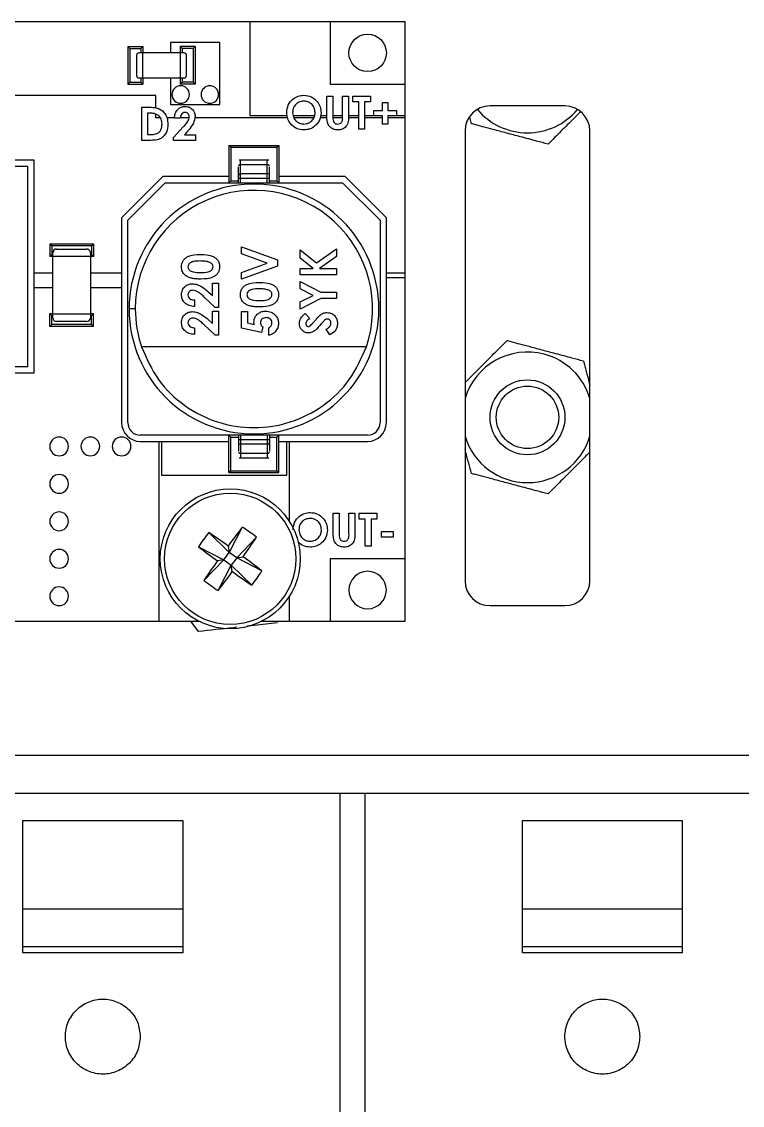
# Model space of a CAD drawing. Header units: millimetres. Extents: x 53 to 376, y 29 to 265.
# Drawn here: x 337.35 to 351.77, y 106.38 to 128.07 of the extents above; entities that cross this region are included whole.
import ezdxf

# ---------------------------------------------------------------- set-up
doc = ezdxf.new("R2010")
doc.units = ezdxf.units.MM

msp = doc.modelspace()

# ---------------------------------------------------------------- linework, layer by layer
at = {"color": 7, "linetype": 'Continuous', "lineweight": 25}
for p, q in [((341.9154, 128.0703), (322.1532, 128.0703)), ((341.9154, 128.0703), (341.9154, 126.1937)), ((343.5228, 128.0703), (341.9154, 128.0703)), ((343.5228, 128.0703), (343.5228, 126.8203)), ((345.0228, 128.0703), (343.5228, 128.0703)), ((345.0228, 126.8203), (345.0228, 128.0703)), ((339.5116, 127.5315), (339.4728, 127.5703)), ((339.4728, 127.5703), (339.7728, 127.5703)), ((339.4728, 127.5703), (339.4728, 126.8203)), ((339.5116, 127.5315), (339.5116, 126.8592)), ((339.5116, 127.5315), (339.7339, 127.5315)), ((339.7339, 127.5315), (339.7728, 127.5703)), ((339.7339, 127.5315), (339.7339, 127.4453)), ((339.7728, 127.5703), (339.7728, 127.4453)), ((341.3154, 127.6555), (340.3241, 127.6555)), ((340.3241, 127.6555), (340.3241, 127.4453)), ((340.5616, 127.5315), (340.5228, 127.5703)), ((340.8228, 127.5703), (340.5228, 127.5703)), ((340.5228, 127.5703), (340.5228, 127.4453)), ((340.7839, 127.5315), (340.5616, 127.5315)), ((340.5616, 127.5315), (340.5616, 127.4453)), ((340.7839, 127.5315), (340.8228, 127.5703)), ((340.7839, 127.5315), (340.7839, 126.8592)), ((340.8228, 127.5703), (340.8228, 126.8203)), ((341.3154, 126.4123), (341.3154, 127.6555)), ((339.6478, 127.3953), (339.6478, 126.9953)), ((339.7728, 127.4453), (339.6978, 127.4453)), ((339.7728, 126.9453), (339.7728, 127.4453)), ((340.5228, 127.4453), (339.7728, 127.4453)), ((340.5978, 127.4453), (340.5228, 127.4453)), ((340.5228, 127.4453), (340.5228, 126.9453)), ((340.6478, 126.9953), (340.6478, 127.3953)), ((339.6978, 126.9453), (339.7728, 126.9453)), ((339.7339, 126.9453), (339.7339, 126.8592)), ((339.7728, 126.9453), (339.7728, 126.8203)), ((339.7728, 126.9453), (340.5228, 126.9453)), ((340.3241, 126.9453), (340.3241, 126.4123)), ((340.5228, 126.9453), (340.5228, 126.8203)), ((340.5228, 126.9453), (340.5978, 126.9453)), ((340.5616, 126.9453), (340.5616, 126.8592)), ((339.5116, 126.8592), (339.4728, 126.8203)), ((339.4728, 126.8203), (339.7728, 126.8203)), ((339.5116, 126.8592), (339.7339, 126.8592)), ((339.7339, 126.8592), (339.7728, 126.8203)), ((340.5616, 126.8592), (340.5228, 126.8203)), ((340.8228, 126.8203), (340.5228, 126.8203)), ((340.7839, 126.8592), (340.5616, 126.8592)), ((340.7839, 126.8592), (340.8228, 126.8203)), ((343.5228, 126.8203), (345.0228, 126.8203)), ((345.0228, 126.1937), (345.0228, 126.8203)), ((340.0339, 126.5953), (336.5426, 126.5953)), ((340.0339, 126.3464), (340.0339, 126.5953)), ((343.459, 126.5818), (343.5777, 126.5818)), ((343.459, 126.1872), (343.459, 126.5818)), ((343.5777, 126.5818), (343.5777, 126.1514)), ((343.7728, 126.1672), (343.7728, 126.5818)), ((343.7728, 126.5818), (343.8915, 126.5818)), ((343.8915, 126.5818), (343.8915, 126.1872)), ((343.9763, 126.5818), (344.3325, 126.5818)), ((343.9763, 126.4631), (343.9763, 126.5818)), ((344.095, 126.4631), (343.9763, 126.4631)), ((344.095, 125.9203), (344.095, 126.4631)), ((344.3325, 126.4631), (344.2137, 126.4631)), ((344.2137, 126.4631), (344.2137, 125.9203)), ((344.3325, 126.5818), (344.3325, 126.4631)), ((344.5699, 126.2934), (344.5699, 126.4546)), ((344.5699, 126.4546), (344.6802, 126.4546)), ((344.6802, 126.4546), (344.6802, 126.2934)), ((339.75, 126.3568), (339.8996, 126.3568)), ((339.75, 125.6953), (339.75, 126.3568)), ((339.8687, 126.2381), (339.8687, 125.814)), ((339.914, 126.2381), (339.8687, 126.2381)), ((340.0339, 126.3432), (340.0339, 126.3464)), ((340.3241, 126.4123), (341.3154, 126.4123)), ((344.4003, 126.1832), (344.4003, 126.2934)), ((344.4003, 126.2934), (344.5699, 126.2934)), ((344.6802, 126.2934), (344.8498, 126.2934)), ((344.8498, 126.2934), (344.8498, 126.1832)), ((348.2228, 126.3828), (346.7228, 126.3828)), ((340.0339, 126.1437), (340.0339, 126.2208)), ((340.1274, 126.1437), (340.0339, 126.1437)), ((340.405, 126.1437), (340.257, 126.1437)), ((340.5233, 126.1363), (340.4046, 126.1363)), ((340.6992, 126.1437), (340.5236, 126.1437)), ((342.6692, 126.1437), (340.8179, 126.1437)), ((341.9154, 126.1937), (342.6576, 126.1937)), ((342.7778, 126.1937), (343.2153, 126.1937)), ((343.1971, 126.1437), (342.7954, 126.1437)), ((343.4598, 126.1437), (343.3254, 126.1437)), ((343.3364, 126.1937), (343.459, 126.1937)), ((343.5777, 126.1937), (343.7728, 126.1937)), ((343.7725, 126.1437), (343.5778, 126.1437)), ((344.095, 126.1437), (343.8909, 126.1437)), ((343.8915, 126.1937), (344.095, 126.1937)), ((344.2137, 126.1937), (344.4003, 126.1937)), ((344.5699, 126.1437), (344.2137, 126.1437)), ((344.5699, 126.1832), (344.4003, 126.1832)), ((344.5699, 126.0221), (344.5699, 126.1832)), ((344.6802, 126.0221), (344.5699, 126.0221)), ((344.8498, 126.1832), (344.6802, 126.1832)), ((344.6802, 126.1832), (344.6802, 126.0221)), ((345.0228, 126.1437), (344.6802, 126.1437)), ((344.8498, 126.1937), (345.0228, 126.1937)), ((345.0228, 126.1437), (345.0228, 126.1937)), ((345.0228, 123.0453), (345.0228, 126.1437)), ((346.3516, 126.0279), (346.3167, 126.1573)), ((339.8687, 125.814), (339.9307, 125.814)), ((340.3876, 125.7555), (340.5834, 125.9639)), ((340.675, 125.8847), (340.606, 125.8056)), ((340.606, 125.8056), (340.8286, 125.8056)), ((340.8286, 125.8056), (340.8286, 125.6953)), ((344.2137, 125.9203), (344.095, 125.9203)), ((346.2228, 125.8828), (346.2228, 116.8828)), ((348.7228, 116.8828), (348.7228, 125.8828)), ((339.9018, 125.6953), (339.75, 125.6953)), ((340.3876, 125.6953), (340.3876, 125.7555)), ((340.8286, 125.6953), (340.3876, 125.6953)), ((341.5366, 125.5565), (341.4978, 125.5953)), ((341.4978, 125.5953), (342.4978, 125.5953)), ((341.4978, 125.5953), (341.4978, 124.8453)), ((342.4589, 125.5565), (342.4978, 125.5953)), ((342.4978, 125.5953), (342.4978, 124.8453)), ((341.5366, 125.5565), (342.4589, 125.5565)), ((341.5366, 125.5565), (341.5366, 124.8842)), ((342.4589, 125.5565), (342.4589, 124.8842)), ((337.5978, 125.2953), (336.5426, 125.2953)), ((337.4728, 121.1703), (337.4728, 125.1703)), ((337.5978, 123.0453), (337.5978, 125.2953)), ((341.6853, 124.9888), (341.6853, 125.1674)), ((341.6991, 125.3065), (341.7303, 125.3065)), ((341.7303, 125.2117), (341.7303, 125.3065)), ((341.7303, 125.3065), (342.2653, 125.3065)), ((341.7303, 125.0286), (341.7303, 125.2117)), ((341.7303, 125.2117), (342.2653, 125.2117)), ((342.2653, 125.2117), (342.2653, 125.3065)), ((342.2653, 125.3065), (342.2964, 125.3065)), ((342.2653, 125.0286), (342.2653, 125.2117)), ((342.3103, 124.9888), (342.3103, 125.1674)), ((340.171, 124.9703), (339.3478, 124.1471)), ((341.4978, 124.9703), (340.171, 124.9703)), ((341.6853, 124.9402), (341.6853, 124.9888)), ((341.6853, 124.8453), (341.6853, 124.9402)), ((341.6853, 124.9402), (341.7303, 124.9402)), ((341.7303, 124.9402), (341.7303, 125.0286)), ((341.7303, 125.0286), (342.2653, 125.0286)), ((341.7303, 124.8453), (341.7303, 124.9402)), ((341.7303, 124.9402), (342.2653, 124.9402)), ((342.2653, 124.9402), (342.2653, 125.0286)), ((342.2653, 124.9402), (342.3103, 124.9402)), ((342.2653, 124.8453), (342.2653, 124.9402)), ((342.3103, 124.9402), (342.3103, 124.9888)), ((342.3103, 124.8453), (342.3103, 124.9402)), ((343.8245, 124.9703), (342.4978, 124.9703)), ((344.6478, 124.1471), (343.8245, 124.9703)), ((339.4728, 124.0953), (340.2228, 124.8453)), ((340.2228, 124.8453), (343.7728, 124.8453)), ((341.5366, 124.8842), (341.4978, 124.8453)), ((341.5366, 124.8842), (341.6853, 124.8842)), ((342.3103, 124.8842), (342.4589, 124.8842)), ((342.4589, 124.8842), (342.4978, 124.8453)), ((343.7728, 124.8453), (344.5228, 124.0953)), ((339.3478, 124.1471), (339.3478, 123.0453)), ((339.4728, 120.0453), (339.4728, 124.0953)), ((344.5228, 124.0953), (344.5228, 120.0453)), ((344.6478, 123.0453), (344.6478, 124.1471)), ((337.9491, 123.5815), (337.9103, 123.6203)), ((338.7853, 123.6203), (337.9103, 123.6203)), ((337.9103, 123.6203), (337.9103, 123.3703)), ((338.7464, 123.5815), (338.7853, 123.6203)), ((338.7853, 123.6203), (338.7853, 123.3703)), ((337.9491, 123.4092), (337.9103, 123.3703)), ((338.7464, 123.5815), (337.9491, 123.5815)), ((337.9491, 123.5815), (337.9491, 123.4092)), ((337.9728, 123.4092), (337.9491, 123.4092)), ((337.9728, 123.3703), (337.9728, 123.4453)), ((338.0478, 123.5203), (338.6478, 123.5203)), ((338.7228, 123.4453), (338.7228, 123.3703)), ((338.7464, 123.4092), (338.7228, 123.4092)), ((338.7464, 123.5815), (338.7464, 123.4092)), ((338.7464, 123.4092), (338.7853, 123.3703)), ((341.7453, 123.5643), (342.4703, 123.3015)), ((341.7453, 123.4258), (341.7453, 123.5643)), ((342.2602, 123.239), (341.7453, 123.4258)), ((342.9257, 123.502), (343.2464, 123.2437)), ((342.9257, 123.3378), (342.9257, 123.502)), ((343.2464, 123.2437), (343.6507, 123.5272)), ((343.6507, 123.5272), (343.6507, 123.3704)), ((337.9728, 123.3703), (337.9103, 123.3703)), ((338.7228, 123.3703), (337.9728, 123.3703)), ((337.9728, 122.2203), (337.9728, 123.3703)), ((338.7853, 123.3703), (338.7228, 123.3703)), ((338.7228, 123.3703), (338.7228, 122.2203)), ((341.7453, 123.0527), (342.2602, 123.239)), ((342.4703, 123.3015), (342.4703, 123.1761)), ((343.1809, 123.1321), (342.9257, 123.3378)), ((343.6507, 123.3704), (343.3107, 123.1321)), ((337.5978, 122.7453), (337.5978, 123.0453)), ((337.5978, 123.0453), (337.9728, 123.0453)), ((338.7228, 123.0453), (339.3478, 123.0453)), ((339.3478, 123.0453), (339.3478, 122.7453)), ((342.4703, 123.1761), (341.7453, 122.9137)), ((341.7453, 122.9137), (341.7453, 123.0527)), ((342.9257, 123.1321), (343.1809, 123.1321)), ((342.9257, 123.002), (342.9257, 123.1321)), ((343.6507, 123.002), (342.9257, 123.002)), ((343.3107, 123.1321), (343.6507, 123.1321)), ((343.6507, 123.1321), (343.6507, 123.002)), ((344.6478, 122.9457), (344.6478, 123.0453)), ((344.6478, 123.0453), (345.0228, 123.0453)), ((345.0228, 122.9457), (345.0228, 123.0453)), ((341.169, 122.8347), (341.2898, 122.8347)), ((341.169, 122.5907), (341.169, 122.8347)), ((341.2898, 122.8347), (341.2898, 122.3514)), ((342.9257, 122.8672), (343.3367, 122.6581)), ((342.9257, 122.7224), (342.9257, 122.8672)), ((345.0228, 122.9457), (344.6478, 122.9457)), ((344.6478, 120.0453), (344.6478, 122.9457)), ((345.0228, 117.3203), (345.0228, 122.9457)), ((337.9728, 122.7453), (337.5978, 122.7453)), ((337.5978, 121.0453), (337.5978, 122.7453)), ((339.3478, 122.7453), (338.7228, 122.7453)), ((339.3478, 122.7453), (339.3478, 120.0453)), ((341.2239, 122.3514), (340.9954, 122.566)), ((341.0823, 122.6664), (341.169, 122.5907)), ((343.18, 122.593), (342.9257, 122.7224)), ((342.9257, 122.4636), (343.18, 122.593)), ((343.3367, 122.6581), (343.6507, 122.6581)), ((343.6507, 122.6581), (343.6507, 122.528)), ((339.6228, 122.3203), (339.4978, 122.3203)), ((340.8065, 122.5001), (340.8065, 122.3699)), ((341.2898, 122.3514), (341.2239, 122.3514)), ((343.3367, 122.528), (342.9257, 122.3188)), ((342.9257, 122.3188), (342.9257, 122.4636)), ((343.6507, 122.528), (343.3367, 122.528)), ((337.9491, 122.1815), (337.9103, 122.2203)), ((337.9728, 122.2203), (337.9103, 122.2203)), ((337.9103, 121.9703), (337.9103, 122.2203)), ((337.9491, 122.0092), (337.9491, 122.1815)), ((337.9728, 122.1815), (337.9491, 122.1815)), ((337.9728, 122.2203), (338.7228, 122.2203)), ((337.9728, 122.1453), (337.9728, 122.2203)), ((338.7853, 122.2203), (338.7228, 122.2203)), ((338.7228, 122.2203), (338.7228, 122.1453)), ((338.7464, 122.1815), (338.7228, 122.1815)), ((338.7464, 122.1815), (338.7853, 122.2203)), ((338.7464, 122.0092), (338.7464, 122.1815)), ((338.7853, 121.9703), (338.7853, 122.2203)), ((341.0823, 122.1087), (341.169, 122.033)), ((341.169, 122.277), (341.2898, 122.277)), ((341.169, 122.033), (341.169, 122.277)), ((341.2898, 122.277), (341.2898, 121.7937)), ((341.7453, 122.2677), (341.8661, 122.2677)), ((341.7453, 121.9376), (341.7453, 122.2677)), ((341.8661, 122.2677), (341.8661, 122.0407)), ((343.0226, 122.2305), (343.1116, 122.1332)), ((337.9491, 122.0092), (337.9103, 121.9703)), ((338.7853, 121.9703), (337.9103, 121.9703)), ((338.7464, 122.0092), (337.9491, 122.0092)), ((338.6478, 122.0703), (338.0478, 122.0703)), ((338.7464, 122.0092), (338.7853, 121.9703)), ((340.8065, 121.9424), (340.8065, 121.8123)), ((341.2239, 121.7937), (340.9954, 122.0083)), ((342.1475, 121.8523), (341.7453, 121.9376)), ((341.8661, 122.0407), (342.0032, 122.0124)), ((342.1727, 121.9618), (342.1475, 121.8523)), ((342.2936, 121.7937), (342.2936, 121.9424)), ((343.5149, 121.803), (343.4462, 121.9174)), ((341.2898, 121.7937), (341.2239, 121.7937)), ((344.2478, 121.56), (339.7478, 121.56)), ((336.615, 121.0453), (337.5978, 121.0453)), ((344.2728, 119.7953), (339.7228, 119.7953)), ((341.5366, 119.7565), (341.4978, 119.7953)), ((341.4978, 119.0453), (341.4978, 119.7953)), ((341.5366, 119.7565), (341.6853, 119.7565)), ((341.5366, 119.0842), (341.5366, 119.7565)), ((341.6853, 119.7953), (341.6853, 119.7005)), ((341.7303, 119.7953), (341.7303, 119.7005)), ((342.2653, 119.7953), (342.2653, 119.7005)), ((342.3103, 119.7953), (342.3103, 119.7005)), ((342.3103, 119.7565), (342.4589, 119.7565)), ((342.4589, 119.7565), (342.4978, 119.7953)), ((342.4589, 119.0842), (342.4589, 119.7565)), ((342.4978, 119.0453), (342.4978, 119.7953)), ((339.7228, 119.6703), (340.0978, 119.6703)), ((340.0978, 119.6703), (340.1478, 119.6703)), ((340.0978, 116.0703), (340.0978, 119.6703)), ((340.1478, 119.6703), (340.1478, 118.9953)), ((340.1478, 119.6703), (341.4978, 119.6703)), ((341.7303, 119.7005), (341.6853, 119.7005)), ((341.6853, 119.7005), (341.6853, 119.6518)), ((341.6853, 119.6518), (341.6853, 119.4732)), ((342.2653, 119.7005), (341.7303, 119.7005)), ((341.7303, 119.7005), (341.7303, 119.612)), ((342.2653, 119.612), (341.7303, 119.612)), ((341.7303, 119.612), (341.7303, 119.429)), ((342.2653, 119.7005), (342.2653, 119.612)), ((342.3103, 119.7005), (342.2653, 119.7005)), ((342.2653, 119.612), (342.2653, 119.429)), ((342.3103, 119.7005), (342.3103, 119.6518)), ((342.3103, 119.6518), (342.3103, 119.4732)), ((342.4978, 119.6703), (342.6548, 119.6703)), ((342.6548, 118.9953), (342.6548, 119.6703)), ((342.6548, 119.6703), (342.7048, 119.6703)), ((342.7048, 119.6703), (342.7048, 118.0705)), ((342.7048, 119.6703), (344.2728, 119.6703)), ((341.7303, 119.3341), (341.6991, 119.3341)), ((342.2653, 119.429), (341.7303, 119.429)), ((341.7303, 119.429), (341.7303, 119.3341)), ((342.2653, 119.3341), (341.7303, 119.3341)), ((342.2653, 119.429), (342.2653, 119.3341)), ((342.2964, 119.3341), (342.2653, 119.3341)), ((341.5366, 119.0842), (341.4978, 119.0453)), ((341.5366, 119.0842), (342.4589, 119.0842)), ((342.4589, 119.0842), (342.4978, 119.0453)), ((340.1478, 118.9953), (342.6548, 118.9953)), ((341.4978, 119.0453), (342.4978, 119.0453)), ((343.5862, 118.2318), (343.7049, 118.2318)), ((343.5862, 117.8372), (343.5862, 118.2318)), ((343.7049, 118.2318), (343.7049, 117.8014)), ((343.9, 117.8172), (343.9, 118.2318)), ((343.9, 118.2318), (344.0187, 118.2318)), ((344.0187, 118.2318), (344.0187, 117.8372)), ((344.1035, 118.2318), (344.4597, 118.2318)), ((344.1035, 118.1131), (344.1035, 118.2318)), ((344.4597, 118.2318), (344.4597, 118.1131)), ((344.2222, 118.1131), (344.1035, 118.1131)), ((344.2222, 117.5703), (344.2222, 118.1131)), ((344.4597, 118.1131), (344.3409, 118.1131)), ((344.3409, 118.1131), (344.3409, 117.5703)), ((341.0917, 117.8465), (341.5018, 117.4494)), ((341.7647, 117.956), (341.5018, 117.4494)), ((344.553, 117.7569), (344.553, 117.8671)), ((344.553, 117.8671), (344.7819, 117.8671)), ((344.7819, 117.8671), (344.7819, 117.7569)), ((340.8871, 117.5623), (341.3937, 117.2993)), ((341.4811, 117.5766), (341.5018, 117.4494)), ((342.0489, 117.7513), (341.6519, 117.3413)), ((344.3409, 117.5703), (344.2222, 117.5703)), ((344.7819, 117.7569), (344.553, 117.7569)), ((341.3937, 117.2993), (341.5018, 117.4494)), ((341.6519, 117.3413), (341.5018, 117.4494)), ((341.6519, 117.3413), (341.5438, 117.1912)), ((341.6519, 117.3413), (341.779, 117.362)), ((342.1584, 117.0784), (341.6519, 117.3413)), ((340.9966, 116.8893), (341.3937, 117.2993)), ((341.3937, 117.2993), (341.2665, 117.2786)), ((341.2808, 116.6847), (341.5438, 117.1912)), ((341.3937, 117.2993), (341.5438, 117.1912)), ((341.5645, 117.0641), (341.5438, 117.1912)), ((341.9538, 116.7942), (341.5438, 117.1912)), ((343.5228, 117.3203), (343.5228, 116.0703)), ((345.0228, 117.3203), (343.5228, 117.3203)), ((345.0228, 116.0703), (345.0228, 117.3203)), ((342.7048, 116.5701), (342.7048, 116.0703)), ((346.7228, 116.3828), (348.2228, 116.3828)), ((336.615, 116.0703), (340.0978, 116.0703)), ((340.0978, 116.0703), (340.8923, 116.0703)), ((340.8856, 115.8636), (340.7333, 116.0703)), ((342.1532, 116.0703), (342.7048, 116.0703)), ((342.7048, 116.0703), (343.5228, 116.0703)), ((343.5228, 116.0703), (345.0228, 116.0703)), ((361.4728, 113.3828), (333.9728, 113.3828)), ((334.2228, 112.6328), (361.4728, 112.6328)), ((343.7228, 75.1328), (343.7228, 112.6328)), ((344.2228, 75.1328), (344.2228, 112.6328)), ((337.3728, 110.3101), (337.3728, 112.0828)), ((337.3728, 112.0828), (340.5728, 112.0828)), ((340.5728, 112.0828), (340.5728, 110.3101)), ((347.3728, 112.0828), (350.5728, 112.0828)), ((347.3728, 110.3101), (347.3728, 112.0828)), ((350.5728, 112.0828), (350.5728, 110.3101)), ((340.5728, 110.3101), (337.3728, 110.3101)), ((337.3728, 109.5601), (337.3728, 110.3101)), ((340.5728, 110.3101), (340.5728, 109.5601)), ((350.5728, 110.3101), (347.3728, 110.3101)), ((347.3728, 109.5601), (347.3728, 110.3101)), ((350.5728, 110.3101), (350.5728, 109.5601)), ((337.3728, 109.5601), (340.5728, 109.5601)), ((337.3728, 109.4328), (337.3728, 109.5601)), ((340.5728, 109.5601), (340.5728, 109.4328)), ((347.3728, 109.5601), (350.5728, 109.5601)), ((347.3728, 109.4328), (347.3728, 109.5601)), ((350.5728, 109.5601), (350.5728, 109.4328)), ((340.5728, 109.4328), (337.3728, 109.4328)), ((350.5728, 109.4328), (347.3728, 109.4328))]:
    msp.add_line(p, q, dxfattribs=at)
at = {"color": 8, "linetype": 'Continuous', "lineweight": 25}
for p, q in [((337.4728, 125.1703), (334.5978, 125.1703)), ((341.6991, 125.2117), (341.7303, 125.2117)), ((342.2653, 125.2117), (342.2964, 125.2117)), ((334.5978, 121.1703), (337.4728, 121.1703)), ((341.7303, 119.429), (341.6991, 119.429)), ((342.2964, 119.429), (342.2653, 119.429))]:
    msp.add_line(p, q, dxfattribs=at)
at = {"color": 7, "linetype": 'Continuous', "lineweight": 25}
for centre, radius in [((344.2728, 127.4453), 0.375), ((347.4728, 120.1521), 0.75), ((347.4728, 120.1521), 0.625), ((341.5228, 117.3203), 1.4), ((341.5228, 117.3203), 1.3147)]:
    msp.add_circle(centre, radius, dxfattribs=at)
for centre, radius, start, end in [((339.6978, 127.3953), 0.05, 90, 180), ((340.5978, 127.3953), 0.05, 0, 90), ((339.6978, 126.9953), 0.05, 180, 270), ((340.5978, 126.9953), 0.05, 270, 0), ((340.5304, 126.6123), 0.175, 0, 180), ((341.1154, 126.6123), 0.175, 0, 180), ((340.5304, 126.6123), 0.175, 180, 0), ((341.1154, 126.6123), 0.175, 180, 0), ((346.7228, 125.8828), 0.5, 90, 180), ((347.4728, 127.1521), 1.3063, 219.88269, 320.11731), ((348.2228, 125.8828), 0.5, 0, 90), ((341.7278, 124.986), 0.0426, 86.70314, 176.26769), ((342.2677, 124.986), 0.0426, 3.73222, 93.2946), ((341.9978, 122.3203), 2.5, 0, 180), ((341.9978, 122.3203), 2.375, 341.32828, 180), ((338.0478, 123.4453), 0.075, 90, 180), ((338.6478, 123.4453), 0.075, 0, 90), ((341.9978, 122.3203), 2.5, 180, 0), ((341.9978, 122.3203), 2.375, 180, 198.67172), ((338.0478, 122.1453), 0.075, 180, 270), ((338.6478, 122.1453), 0.075, 270, 0), ((347.4728, 120.1521), 1.3062, 75.07601, 163.1245), ((347.4728, 120.1521), 1.3063, 16.8755, 75.07601), ((339.7228, 120.0453), 0.375, 180, 270), ((339.7228, 120.0453), 0.25, 180, 270), ((344.2728, 120.0453), 0.375, 270, 0), ((344.2728, 120.0453), 0.25, 270, 0), ((338.0978, 119.5703), 0.1875, 0, 180), ((338.7228, 119.5703), 0.1875, 0, 180), ((339.3478, 119.5703), 0.1875, 0, 180), ((347.4728, 120.1521), 1.3063, 196.8755, 343.1245), ((338.0978, 119.5703), 0.1875, 180, 0), ((338.7228, 119.5703), 0.1875, 180, 0), ((339.3478, 119.5703), 0.1875, 180, 0), ((341.7278, 119.6546), 0.0426, 183.73098, 273.30085), ((342.2677, 119.6546), 0.0426, 266.70141, 356.26911), ((338.0978, 118.8203), 0.1875, 0, 180), ((338.0978, 118.8203), 0.1875, 180, 0), ((338.0978, 118.0703), 0.1875, 0, 180), ((338.0978, 118.0703), 0.1875, 180, 0), ((344.2407, 115.3631), 4.0103, 141.74036, 146.74491), ((328.2872, 98.9596), 22.8181, 54.67478, 55.8643), ((359.9095, 104.0938), 22.834, 142.621, 143.8097), ((339.5651, 114.6016), 4.0112, 51.74092, 56.74434), ((354.7511, 135.7094), 22.8369, 232.62108, 233.80962), ((323.1413, 130.5703), 22.8434, 324.67544, 325.86364), ((338.0978, 117.3203), 0.1875, 0, 180), ((328.289, 98.9239), 22.8462, 52.62132, 53.80938), ((338.0978, 117.3203), 0.1875, 180, 0), ((359.8834, 104.0848), 22.8181, 144.67478, 145.8643), ((323.1263, 130.5541), 22.8462, 322.62132, 323.80938), ((354.7583, 135.681), 22.8181, 234.67478, 235.8643), ((338.8044, 119.2778), 4.0109, 321.74069, 326.74458), ((344.2728, 116.6953), 0.375, 0, 180), ((338.0978, 116.5703), 0.1875, 0, 180), ((343.4799, 120.0383), 4.0103, 231.74036, 236.74491), ((344.2728, 116.6953), 0.375, 180, 0), ((346.7228, 116.8828), 0.5, 180, 270), ((348.2228, 116.8828), 0.5, 270, 0), ((338.0978, 116.5703), 0.1875, 180, 0)]:
    msp.add_arc(centre, radius, start, end, dxfattribs=at)
at = {"color": 8, "linetype": 'Continuous', "lineweight": 25}
for centre, start, end in [((341.729, 125.1663), 88.42716, 151.39949), ((342.2665, 125.1663), 28.60046, 91.57064), ((341.729, 119.4744), 208.60492, 271.56453), ((342.2665, 119.4744), 268.43767, 331.39513)]:
    msp.add_arc(centre, 0.0454, start, end, dxfattribs=at)
at = {"color": 7, "linetype": 'Continuous', "lineweight": 25}
for points, knots in [([(342.6534, 126.2513), (342.6595, 126.3022), (342.6719, 126.404), (342.7643, 126.5183), (342.8782, 126.5868), (342.9582, 126.5947), (342.9982, 126.5987)], [0, 0, 0, 0, 0.2796406, 0.5592113, 0.7796632, 1, 1, 1, 1]), ([(342.9963, 126.48), (342.9626, 126.4762), (342.8952, 126.4685), (342.8207, 126.4057), (342.7779, 126.3291), (342.774, 126.2762), (342.7721, 126.2497)], [0, 0, 0, 0, 0.27958937, 0.55910996, 0.77935261, 1, 1, 1, 1]), ([(343.2216, 126.2507), (343.2179, 126.2843), (343.2105, 126.3514), (343.1497, 126.4266), (343.0754, 126.4729), (343.0227, 126.4777), (342.9963, 126.48)], [0, 0, 0, 0, 0.2797475, 0.559456, 0.7796663, 1, 1, 1, 1]), ([(342.9982, 126.5987), (343.0491, 126.5924), (343.1511, 126.5796), (343.2623, 126.4834), (343.3304, 126.3694), (343.337, 126.2892), (343.3403, 126.2491)], [0, 0, 0, 0, 0.2793649, 0.5591907, 0.7795148, 1, 1, 1, 1]), ([(339.8996, 126.3568), (339.9545, 126.3564), (340.0634, 126.3556), (340.1987, 126.2711), (340.266, 126.1448), (340.2725, 126.0595), (340.2758, 126.0168)], [0, 0, 0, 0, 0.2814808, 0.5587243, 0.7791688, 1, 1, 1, 1]), ([(340.0946, 126.1851), (340.0634, 126.2035), (340.0074, 126.2367), (339.9427, 126.2376), (339.914, 126.2381)], [0, 0, 0, 0, 0.55730396, 1, 1, 1, 1]), ([(340.4046, 126.1363), (340.4081, 126.1699), (340.4152, 126.237), (340.4676, 126.3183), (340.5421, 126.367), (340.5951, 126.3715), (340.6216, 126.3737)], [0, 0, 0, 0, 0.28063838, 0.5599198, 0.77977731, 1, 1, 1, 1]), ([(340.6148, 126.255), (340.5993, 126.2523), (340.5681, 126.2469), (340.5307, 126.2007), (340.5261, 126.1607), (340.5233, 126.1363)], [0, 0, 0, 0, 0.2787583, 0.5592812, 1, 1, 1, 1]), ([(340.7014, 126.167), (340.7001, 126.18), (340.6976, 126.206), (340.6747, 126.2356), (340.6454, 126.2528), (340.625, 126.2543), (340.6148, 126.255)], [0, 0, 0, 0, 0.2798565, 0.5592, 0.7793961, 1, 1, 1, 1]), ([(340.6216, 126.3737), (340.651, 126.3708), (340.7097, 126.3648), (340.7747, 126.3102), (340.8123, 126.2441), (340.8175, 126.1983), (340.8201, 126.1754)], [0, 0, 0, 0, 0.2797486, 0.5589615, 0.7796261, 1, 1, 1, 1]), ([(342.9991, 125.9034), (342.9477, 125.909), (342.845, 125.9202), (342.7326, 126.0163), (342.664, 126.1306), (342.6569, 126.2111), (342.6534, 126.2513)], [0, 0, 0, 0, 0.2796222, 0.5591799, 0.7795608, 1, 1, 1, 1]), ([(342.7721, 126.2497), (342.776, 126.2112), (342.783, 126.1423), (342.8319, 126.0942), (342.8535, 126.073)], [0, 0, 0, 0, 0.55939791, 1, 1, 1, 1]), ([(342.9987, 126.0221), (343.032, 126.0261), (343.0988, 126.0341), (343.1716, 126.097), (343.2153, 126.172), (343.2195, 126.2244), (343.2216, 126.2507)], [0, 0, 0, 0, 0.279465, 0.5591749, 0.7794647, 1, 1, 1, 1]), ([(343.3403, 126.2491), (343.3346, 126.1983), (343.3234, 126.0968), (343.2309, 125.9839), (343.1187, 125.9137), (343.039, 125.9068), (342.9991, 125.9034)], [0, 0, 0, 0, 0.2796725, 0.5593629, 0.7796258, 1, 1, 1, 1]), ([(348.5318, 126.2668), (348.5167, 126.2516), (348.4329, 126.1676), (348.2472, 125.9814), (348.0484, 125.7821), (347.9304, 125.6638), (347.8857, 125.619)], [0, 0, 0, 0, 0.065979, 0.3642418, 0.7591123, 1, 1, 1, 1]), ([(340.2758, 126.0168), (340.2703, 125.9637), (340.2593, 125.8579), (340.1607, 125.734), (340.0265, 125.6948), (339.9435, 125.6951), (339.9018, 125.6953)], [0, 0, 0, 0, 0.2802557, 0.5589587, 0.7783209, 1, 1, 1, 1]), ([(339.9307, 125.814), (339.964, 125.8139), (340.0299, 125.8137), (340.1142, 125.8627), (340.1523, 125.9412), (340.1555, 125.993), (340.157, 126.0189)], [0, 0, 0, 0, 0.281796, 0.5584358, 0.7788516, 1, 1, 1, 1]), ([(340.157, 126.0189), (340.1549, 126.0538), (340.151, 126.116), (340.1118, 126.164), (340.0946, 126.1851)], [0, 0, 0, 0, 0.5603033, 1, 1, 1, 1]), ([(340.5834, 125.9639), (340.6019, 125.9839), (340.6323, 126.0169), (340.6695, 126.0671), (340.6944, 126.1145), (340.699, 126.1495), (340.7014, 126.167)], [0, 0, 0, 0, 0.3404169, 0.5606396, 0.7806213, 1, 1, 1, 1]), ([(340.8201, 126.1754), (340.8164, 126.1445), (340.8091, 126.0827), (340.7576, 125.9829), (340.7063, 125.9219), (340.675, 125.8847)], [0, 0, 0, 0, 0.2794336, 0.559477, 1, 1, 1, 1]), ([(342.8535, 126.073), (342.8783, 126.0566), (342.9226, 126.0273), (342.9754, 126.0237), (342.9987, 126.0221)], [0, 0, 0, 0, 0.5593671, 1, 1, 1, 1]), ([(343.6756, 125.9034), (343.65, 125.9053), (343.5989, 125.9092), (343.5308, 125.9479), (343.4575, 126.0356), (343.4584, 126.1246), (343.459, 126.1872)], [0, 0, 0, 0, 0.1871687, 0.3740415, 0.5606418, 1, 1, 1, 1]), ([(343.5777, 126.1514), (343.5778, 126.1342), (343.5779, 126.0999), (343.5936, 126.0521), (343.6322, 126.0256), (343.6594, 126.0232), (343.673, 126.0221)], [0, 0, 0, 0, 0.2819098, 0.5598118, 0.7794485, 1, 1, 1, 1]), ([(343.673, 126.0221), (343.6901, 126.0239), (343.7158, 126.0267), (343.7441, 126.0464), (343.7763, 126.0868), (343.7743, 126.1315), (343.7728, 126.1672)], [0, 0, 0, 0, 0.2496491, 0.375339, 0.5008239, 1, 1, 1, 1]), ([(343.8915, 126.1872), (343.8924, 126.1487), (343.8943, 126.0722), (343.8485, 125.9716), (343.7664, 125.9105), (343.7059, 125.9057), (343.6756, 125.9034)], [0, 0, 0, 0, 0.2818869, 0.5598615, 0.7795727, 1, 1, 1, 1]), ([(347.8857, 125.619), (347.8107, 125.639), (347.642, 125.684), (347.3607, 125.7589), (347.0538, 125.8407), (346.7214, 125.9293), (346.4981, 125.9888), (346.3651, 126.0243), (346.3516, 126.0279)], [0, 0, 0, 0, 0.16773399, 0.37691792, 0.53701347, 0.69698799, 0.96913839, 1, 1, 1, 1]), ([(340.5462, 123.1625), (340.5475, 123.184), (340.5502, 123.227), (340.5763, 123.2872), (340.6191, 123.3363), (340.7301, 123.4042), (340.8399, 123.408), (340.9276, 123.411)], [0, 0, 0, 0, 0.1254135, 0.2506434, 0.3758481, 0.5012833, 1, 1, 1, 1]), ([(340.9276, 123.411), (341.0148, 123.4078), (341.1239, 123.4038), (341.2352, 123.3383), (341.2798, 123.291), (341.3049, 123.2304), (341.3072, 123.1877), (341.3084, 123.1663)], [0, 0, 0, 0, 0.498808, 0.6242586, 0.7494309, 0.8745744, 1, 1, 1, 1]), ([(340.9276, 123.2808), (340.8763, 123.2806), (340.7994, 123.2802), (340.7155, 123.2442), (340.681, 123.2041), (340.6779, 123.1785), (340.6763, 123.1657)], [0, 0, 0, 0, 0.5014442, 0.7503756, 0.8752947, 1, 1, 1, 1]), ([(341.1284, 123.2451), (341.1069, 123.2544), (341.0715, 123.2696), (341.0181, 123.2765), (340.973, 123.2804), (340.9427, 123.2807), (340.9276, 123.2808)], [0, 0, 0, 0, 0.3391584, 0.5594037, 0.7796806, 1, 1, 1, 1]), ([(341.1783, 123.1657), (341.1772, 123.1769), (341.1754, 123.1954), (341.1618, 123.2176), (341.1467, 123.2333), (341.1345, 123.2412), (341.1284, 123.2451)], [0, 0, 0, 0, 0.3389622, 0.5591609, 0.7794856, 1, 1, 1, 1]), ([(340.6448, 122.9779), (340.6252, 122.9933), (340.5928, 123.0187), (340.5635, 123.0681), (340.5485, 123.1143), (340.547, 123.1464), (340.5462, 123.1625)], [0, 0, 0, 0, 0.339561, 0.5596346, 0.7797324, 1, 1, 1, 1]), ([(340.9344, 122.9183), (340.9005, 122.919), (340.8445, 122.9202), (340.7675, 122.9312), (340.7029, 122.9465), (340.6642, 122.9674), (340.6448, 122.9779)], [0, 0, 0, 0, 0.3401463, 0.5602482, 0.7802438, 1, 1, 1, 1]), ([(340.6763, 123.1657), (340.6779, 123.1524), (340.6809, 123.126), (340.7139, 123.0821), (340.8043, 123.0498), (340.8832, 123.049), (340.9359, 123.0485)], [0, 0, 0, 0, 0.1248991, 0.2496603, 0.4986306, 1, 1, 1, 1]), ([(341.3084, 123.1663), (341.3072, 123.145), (341.3048, 123.1026), (341.2807, 123.0423), (341.2384, 122.9937), (341.13, 122.9249), (341.0213, 122.9213), (340.9344, 122.9183)], [0, 0, 0, 0, 0.1254738, 0.2507355, 0.3759925, 0.5014439, 1, 1, 1, 1]), ([(340.9359, 123.0485), (340.9861, 123.0488), (341.0613, 123.0492), (341.1427, 123.0873), (341.174, 123.1281), (341.1769, 123.1532), (341.1783, 123.1657)], [0, 0, 0, 0, 0.5014106, 0.7501543, 0.8750827, 1, 1, 1, 1]), ([(340.5462, 122.6078), (340.5495, 122.6401), (340.556, 122.7044), (340.6159, 122.7757), (340.6883, 122.8169), (340.7385, 122.8226), (340.7636, 122.8254)], [0, 0, 0, 0, 0.279749, 0.5589657, 0.7796321, 1, 1, 1, 1]), ([(340.7636, 122.8254), (340.7975, 122.8214), (340.8652, 122.8134), (340.9746, 122.7568), (341.0414, 122.7007), (341.0823, 122.6664)], [0, 0, 0, 0, 0.2794394, 0.5594775, 1, 1, 1, 1]), ([(341.7267, 122.6048), (341.728, 122.6263), (341.7306, 122.6693), (341.7567, 122.7295), (341.7996, 122.7786), (341.9105, 122.8465), (342.0203, 122.8503), (342.108, 122.8533)], [0, 0, 0, 0, 0.1254133, 0.2506429, 0.3758449, 0.501285, 1, 1, 1, 1]), ([(342.108, 122.8533), (342.1952, 122.8501), (342.3044, 122.8461), (342.4157, 122.7806), (342.4603, 122.7333), (342.4853, 122.6727), (342.4877, 122.63), (342.4888, 122.6086)], [0, 0, 0, 0, 0.4988078, 0.6242564, 0.7494286, 0.8745741, 1, 1, 1, 1]), ([(340.8065, 122.3699), (340.7696, 122.3739), (340.6961, 122.3817), (340.6069, 122.4391), (340.5536, 122.5207), (340.5487, 122.5788), (340.5462, 122.6078)], [0, 0, 0, 0, 0.2806354, 0.5599264, 0.7797819, 1, 1, 1, 1]), ([(340.7728, 122.6953), (340.7585, 122.6939), (340.7301, 122.6911), (340.6976, 122.666), (340.6788, 122.634), (340.6772, 122.6116), (340.6763, 122.6004)], [0, 0, 0, 0, 0.2798387, 0.5591827, 0.779388, 1, 1, 1, 1]), ([(340.6763, 122.6004), (340.6793, 122.5834), (340.6852, 122.5492), (340.7358, 122.5082), (340.7797, 122.5031), (340.8065, 122.5001)], [0, 0, 0, 0, 0.2787572, 0.559273, 1, 1, 1, 1]), ([(340.9954, 122.566), (340.9735, 122.5862), (340.9373, 122.6196), (340.8824, 122.6603), (340.8304, 122.6876), (340.792, 122.6927), (340.7728, 122.6953)], [0, 0, 0, 0, 0.3404185, 0.5606401, 0.7806171, 1, 1, 1, 1]), ([(341.8253, 122.4202), (341.8056, 122.4356), (341.7733, 122.461), (341.7439, 122.5104), (341.7289, 122.5566), (341.7274, 122.5887), (341.7267, 122.6048)], [0, 0, 0, 0, 0.339566, 0.5596363, 0.7797336, 1, 1, 1, 1]), ([(342.108, 122.7231), (342.0567, 122.7229), (341.9799, 122.7225), (341.896, 122.6865), (341.8615, 122.6464), (341.8584, 122.6208), (341.8568, 122.608)], [0, 0, 0, 0, 0.5014499, 0.7503757, 0.8752948, 1, 1, 1, 1]), ([(341.8568, 122.608), (341.8583, 122.5948), (341.8614, 122.5683), (341.8944, 122.5244), (341.9848, 122.4921), (342.0636, 122.4913), (342.1163, 122.4908)], [0, 0, 0, 0, 0.1248919, 0.2496612, 0.4986259, 1, 1, 1, 1]), ([(342.3089, 122.6874), (342.2874, 122.6967), (342.2519, 122.7119), (342.1986, 122.7188), (342.1534, 122.7227), (342.1232, 122.723), (342.108, 122.7231)], [0, 0, 0, 0, 0.3391671, 0.5594035, 0.7796805, 1, 1, 1, 1]), ([(342.4888, 122.6086), (342.4877, 122.5873), (342.4853, 122.5449), (342.4612, 122.4846), (342.4189, 122.436), (342.3104, 122.3672), (342.2017, 122.3636), (342.1149, 122.3606)], [0, 0, 0, 0, 0.1254738, 0.2507354, 0.3759948, 0.5014441, 1, 1, 1, 1]), ([(342.1163, 122.4908), (342.1666, 122.4911), (342.2417, 122.4915), (342.3232, 122.5296), (342.3545, 122.5704), (342.3573, 122.5955), (342.3587, 122.608)], [0, 0, 0, 0, 0.5014112, 0.75015, 0.8750824, 1, 1, 1, 1]), ([(342.3587, 122.608), (342.3576, 122.6192), (342.3558, 122.6377), (342.3423, 122.6599), (342.3272, 122.6757), (342.315, 122.6835), (342.3089, 122.6874)], [0, 0, 0, 0, 0.3389622, 0.5591609, 0.7794856, 1, 1, 1, 1]), ([(342.1149, 122.3606), (342.0809, 122.3613), (342.025, 122.3625), (341.9479, 122.3735), (341.8834, 122.3888), (341.8446, 122.4097), (341.8253, 122.4202)], [0, 0, 0, 0, 0.34014837, 0.56025271, 0.78024221, 1, 1, 1, 1]), ([(340.5462, 122.0501), (340.5495, 122.0824), (340.556, 122.1467), (340.6159, 122.218), (340.6883, 122.2592), (340.7385, 122.2649), (340.7636, 122.2677)], [0, 0, 0, 0, 0.2797451, 0.5589634, 0.779631, 1, 1, 1, 1]), ([(340.7728, 122.1376), (340.7585, 122.1362), (340.7301, 122.1334), (340.6976, 122.1083), (340.6788, 122.0763), (340.6772, 122.0539), (340.6763, 122.0427)], [0, 0, 0, 0, 0.2798387, 0.5591827, 0.779388, 1, 1, 1, 1]), ([(340.7636, 122.2677), (340.7975, 122.2637), (340.8652, 122.2557), (340.9746, 122.1992), (341.0414, 122.143), (341.0823, 122.1087)], [0, 0, 0, 0, 0.2794391, 0.5594747, 1, 1, 1, 1]), ([(340.9954, 122.0083), (340.9735, 122.0285), (340.9373, 122.0619), (340.8824, 122.1026), (340.8304, 122.1299), (340.792, 122.135), (340.7728, 122.1376)], [0, 0, 0, 0, 0.3404185, 0.5606401, 0.7806171, 1, 1, 1, 1]), ([(341.9962, 122.0573), (342.0004, 122.0915), (342.0087, 122.1599), (342.0765, 122.2328), (342.1561, 122.2717), (342.2097, 122.2752), (342.2366, 122.277)], [0, 0, 0, 0, 0.27928979, 0.55876193, 0.7791589, 1, 1, 1, 1]), ([(342.2411, 122.1469), (342.2252, 122.1456), (342.1934, 122.1432), (342.1554, 122.1183), (342.1303, 122.0849), (342.1276, 122.0599), (342.1263, 122.0474)], [0, 0, 0, 0, 0.2803437, 0.5598958, 0.7800244, 1, 1, 1, 1]), ([(342.2366, 122.277), (342.2732, 122.2732), (342.3463, 122.2656), (342.4292, 122.2011), (342.4809, 122.1207), (342.4862, 122.0633), (342.4888, 122.0346)], [0, 0, 0, 0, 0.2798461, 0.559563, 0.779723, 1, 1, 1, 1]), ([(342.3587, 122.042), (342.3564, 122.0585), (342.3519, 122.0915), (342.3183, 122.1257), (342.2799, 122.1444), (342.254, 122.146), (342.2411, 122.1469)], [0, 0, 0, 0, 0.2790889, 0.5587566, 0.7791468, 1, 1, 1, 1]), ([(342.9071, 122.0304), (342.9101, 122.0576), (342.9151, 122.1025), (342.9475, 122.1567), (342.9828, 122.1959), (343.0093, 122.219), (343.0226, 122.2305)], [0, 0, 0, 0, 0.33897462, 0.55908078, 0.77947639, 1, 1, 1, 1]), ([(343.1116, 122.1332), (343.0994, 122.1242), (343.0794, 122.1095), (343.0562, 122.0837), (343.0407, 122.0582), (343.0384, 122.0387), (343.0372, 122.0289)], [0, 0, 0, 0, 0.3403554, 0.5606195, 0.7805212, 1, 1, 1, 1]), ([(343.213, 122.0808), (343.2222, 122.0916), (343.2375, 122.1093), (343.2591, 122.1337), (343.2774, 122.1544), (343.2902, 122.1676), (343.2966, 122.1742)], [0, 0, 0, 0, 0.340015, 0.5600044, 0.7800168, 1, 1, 1, 1]), ([(343.2966, 122.1742), (343.3125, 122.1884), (343.3387, 122.2118), (343.3818, 122.235), (343.4216, 122.2473), (343.4491, 122.2485), (343.4629, 122.2491)], [0, 0, 0, 0, 0.34002282, 0.56001194, 0.77996985, 1, 1, 1, 1]), ([(343.4705, 122.119), (343.4613, 122.1178), (343.4429, 122.1155), (343.4166, 122.0991), (343.3929, 122.0763), (343.3686, 122.0501), (343.3531, 122.0319), (343.3454, 122.0228)], [0, 0, 0, 0, 0.1694865, 0.339298, 0.5594026, 0.7797009, 1, 1, 1, 1]), ([(343.4629, 122.2491), (343.4945, 122.2457), (343.5577, 122.2388), (343.6271, 122.1788), (343.6643, 122.1057), (343.6676, 122.0562), (343.6693, 122.0314)], [0, 0, 0, 0, 0.2796217, 0.5589566, 0.7792199, 1, 1, 1, 1]), ([(343.5392, 122.0362), (343.5382, 122.0474), (343.5364, 122.0697), (343.5192, 122.0964), (343.4968, 122.1155), (343.4792, 122.1178), (343.4705, 122.119)], [0, 0, 0, 0, 0.280347, 0.5601949, 0.7804199, 1, 1, 1, 1]), ([(340.8065, 121.8123), (340.7696, 121.8162), (340.6961, 121.824), (340.6069, 121.8814), (340.5536, 121.963), (340.5487, 122.0211), (340.5462, 122.0501)], [0, 0, 0, 0, 0.2806345, 0.5599272, 0.7797779, 1, 1, 1, 1]), ([(340.6763, 122.0427), (340.6793, 122.0257), (340.6852, 121.9915), (340.7358, 121.9505), (340.7797, 121.9455), (340.8065, 121.9424)], [0, 0, 0, 0, 0.2787572, 0.559273, 1, 1, 1, 1]), ([(342.0032, 122.0124), (342.0018, 122.0174), (341.9996, 122.0256), (341.9976, 122.0373), (341.9965, 122.0472), (341.9963, 122.0539), (341.9962, 122.0573)], [0, 0, 0, 0, 0.3399312, 0.5599944, 0.7799985, 1, 1, 1, 1]), ([(342.1263, 122.0474), (342.1277, 122.036), (342.13, 122.0173), (342.1432, 121.9945), (342.1565, 121.9769), (342.1673, 121.9669), (342.1727, 121.9618)], [0, 0, 0, 0, 0.338829, 0.5590952, 0.7794755, 1, 1, 1, 1]), ([(342.2936, 121.9424), (342.3038, 121.9483), (342.3241, 121.9601), (342.3518, 121.9932), (342.3561, 122.0235), (342.3587, 122.042)], [0, 0, 0, 0, 0.28108497, 0.56180665, 1, 1, 1, 1]), ([(342.4888, 122.0346), (342.486, 122.003), (342.4804, 121.9399), (342.4305, 121.8642), (342.3652, 121.8145), (342.3175, 121.8006), (342.2936, 121.7937)], [0, 0, 0, 0, 0.2798692, 0.5593738, 0.779512, 1, 1, 1, 1]), ([(343.091, 121.8401), (343.0634, 121.8436), (343.0081, 121.8505), (342.9482, 121.903), (342.9121, 121.9652), (342.9088, 122.0087), (342.9071, 122.0304)], [0, 0, 0, 0, 0.2793825, 0.559144, 0.7794487, 1, 1, 1, 1]), ([(343.0372, 122.0289), (343.0378, 122.0211), (343.0388, 122.0053), (343.0507, 121.9865), (343.0662, 121.9729), (343.0786, 121.9711), (343.0847, 121.9703)], [0, 0, 0, 0, 0.2803238, 0.560126, 0.7805302, 1, 1, 1, 1]), ([(343.0847, 121.9703), (343.089, 121.9705), (343.096, 121.9709), (343.1052, 121.9741), (343.1126, 121.9777), (343.1172, 121.9808), (343.1194, 121.9823)], [0, 0, 0, 0, 0.3394936, 0.5599999, 0.7798637, 1, 1, 1, 1]), ([(343.3454, 122.0228), (343.3067, 121.9765), (343.2529, 121.912), (343.1621, 121.8495), (343.1147, 121.8433), (343.091, 121.8401)], [0, 0, 0, 0, 0.560849, 0.7807, 1, 1, 1, 1]), ([(343.1194, 121.9823), (343.1307, 121.9928), (343.1494, 122.01), (343.1733, 122.036), (343.1932, 122.0583), (343.2064, 122.0733), (343.213, 122.0808)], [0, 0, 0, 0, 0.3398065, 0.5598788, 0.7799402, 1, 1, 1, 1]), ([(343.4462, 121.9174), (343.4616, 121.9267), (343.4871, 121.942), (343.5162, 121.9712), (343.5354, 122.0013), (343.5379, 122.0246), (343.5392, 122.0362)], [0, 0, 0, 0, 0.34036871, 0.56057879, 0.78046367, 1, 1, 1, 1]), ([(343.6693, 122.0314), (343.6672, 122.0041), (343.6629, 121.9495), (343.6132, 121.8614), (343.5522, 121.8251), (343.5149, 121.803)], [0, 0, 0, 0, 0.280457, 0.5603958, 1, 1, 1, 1]), ([(346.2228, 120.8459), (346.233, 120.8561), (346.3019, 120.9252), (346.4609, 121.0846), (346.6966, 121.3209), (346.8974, 121.5223), (347.0152, 121.6404), (347.0598, 121.6851)], [0, 0, 0, 0, 0.0404145, 0.2718065, 0.5043415, 0.8121957, 1, 1, 1, 1]), ([(348.594, 121.2762), (348.5189, 121.2962), (348.3502, 121.3412), (348.069, 121.4161), (347.762, 121.498), (347.4296, 121.5866), (347.2063, 121.6461), (347.0733, 121.6815), (347.0598, 121.6851)], [0, 0, 0, 0, 0.167734, 0.3769161, 0.5370136, 0.6969882, 0.9691368, 1, 1, 1, 1]), ([(339.7478, 121.56), (339.8478, 121.3337), (340.0478, 120.8812), (340.5931, 120.3602), (341.258, 120.0224), (341.9978, 119.9068), (342.7376, 120.0224), (343.4024, 120.3602), (343.9477, 120.8812), (344.1477, 121.3337), (344.2478, 121.56)], [0, 0, 0, 0, 0.1249999, 0.2500001, 0.3750001, 0.5000002, 0.6249999, 0.7500002, 0.8749999, 1, 1, 1, 1]), ([(348.594, 121.2762), (348.6299, 121.1426), (348.6693, 120.9964), (348.7185, 120.8138), (348.7228, 120.798)], [0, 0, 0, 0, 0.9135035, 1, 1, 1, 1]), ([(346.3516, 119.0279), (346.3156, 119.1615), (346.2762, 119.3077), (346.227, 119.4903), (346.2228, 119.5061)], [0, 0, 0, 0, 0.9135035, 1, 1, 1, 1]), ([(348.7228, 119.4582), (348.7125, 119.448), (348.6436, 119.3789), (348.4847, 119.2195), (348.2489, 118.9832), (348.0481, 118.7818), (347.9303, 118.6637), (347.8857, 118.619)], [0, 0, 0, 0, 0.0404145, 0.2718074, 0.5043424, 0.8121957, 1, 1, 1, 1]), ([(347.8857, 118.619), (347.8107, 118.639), (347.642, 118.684), (347.3607, 118.7589), (347.0538, 118.8407), (346.7214, 118.9293), (346.4981, 118.9888), (346.3651, 119.0243), (346.3516, 119.0279)], [0, 0, 0, 0, 0.16773399, 0.37691792, 0.53701347, 0.69698799, 0.96913839, 1, 1, 1, 1]), ([(342.7806, 117.9013), (342.7867, 117.9522), (342.7991, 118.054), (342.8915, 118.1683), (343.0054, 118.2368), (343.0854, 118.2447), (343.1254, 118.2487)], [0, 0, 0, 0, 0.2796376, 0.5592114, 0.7796623, 1, 1, 1, 1]), ([(343.1254, 118.2487), (343.1763, 118.2424), (343.2783, 118.2296), (343.3895, 118.1334), (343.4576, 118.0194), (343.4642, 117.9392), (343.4675, 117.8991)], [0, 0, 0, 0, 0.2793656, 0.5591897, 0.7795143, 1, 1, 1, 1]), ([(343.1235, 118.13), (343.0898, 118.1262), (343.0224, 118.1185), (342.9479, 118.0557), (342.9051, 117.9791), (342.9012, 117.9262), (342.8993, 117.8997)], [0, 0, 0, 0, 0.2795858, 0.5591072, 0.7793479, 1, 1, 1, 1]), ([(343.3488, 117.9007), (343.3451, 117.9343), (343.3377, 118.0014), (343.2769, 118.0766), (343.2026, 118.1229), (343.1499, 118.1277), (343.1235, 118.13)], [0, 0, 0, 0, 0.2797497, 0.5594617, 0.7796661, 1, 1, 1, 1]), ([(342.8993, 117.8997), (342.9032, 117.8612), (342.9102, 117.7923), (342.9591, 117.7442), (342.9807, 117.723)], [0, 0, 0, 0, 0.5594037, 1, 1, 1, 1]), ([(343.1259, 117.6721), (343.1592, 117.6761), (343.226, 117.6841), (343.2988, 117.747), (343.3425, 117.822), (343.3467, 117.8744), (343.3488, 117.9007)], [0, 0, 0, 0, 0.279466, 0.5591801, 0.7794708, 1, 1, 1, 1]), ([(343.4675, 117.8991), (343.4618, 117.8483), (343.4506, 117.7468), (343.3581, 117.6339), (343.2459, 117.5637), (343.1662, 117.5568), (343.1263, 117.5534)], [0, 0, 0, 0, 0.279669, 0.5593648, 0.7796258, 1, 1, 1, 1]), ([(343.8028, 117.5534), (343.7772, 117.5553), (343.7261, 117.5592), (343.658, 117.5979), (343.5847, 117.6856), (343.5856, 117.7746), (343.5862, 117.8372)], [0, 0, 0, 0, 0.1871682, 0.3740384, 0.5606383, 1, 1, 1, 1]), ([(343.7049, 117.8014), (343.705, 117.7842), (343.7051, 117.7499), (343.7208, 117.7021), (343.7594, 117.6755), (343.7866, 117.6732), (343.8002, 117.6721)], [0, 0, 0, 0, 0.2819009, 0.559804, 0.7794475, 1, 1, 1, 1]), ([(343.8002, 117.6721), (343.8173, 117.6739), (343.843, 117.6767), (343.8713, 117.6964), (343.9035, 117.7368), (343.9015, 117.7815), (343.9, 117.8172)], [0, 0, 0, 0, 0.2496506, 0.3753288, 0.5008197, 1, 1, 1, 1]), ([(344.0187, 117.8372), (344.0196, 117.7987), (344.0215, 117.7222), (343.9757, 117.6216), (343.8936, 117.5605), (343.8331, 117.5557), (343.8028, 117.5534)], [0, 0, 0, 0, 0.2818859, 0.5598637, 0.7795742, 1, 1, 1, 1]), ([(343.1263, 117.5534), (343.0741, 117.5581), (342.9779, 117.5668), (342.9091, 117.6336), (342.8777, 117.6642)], [0, 0, 0, 0, 0.5429321, 1, 1, 1, 1]), ([(342.9807, 117.723), (343.0055, 117.7066), (343.0499, 117.6773), (343.1026, 117.6737), (343.1259, 117.6721)], [0, 0, 0, 0, 0.5593661, 1, 1, 1, 1]), ([(342.4658, 116.0401), (342.3128, 116.023), (342.115, 116.0009), (341.9107, 115.9781), (341.8644, 115.9729)], [0, 0, 0, 0, 0.7734648, 1, 1, 1, 1]), ([(341.6539, 115.9494), (341.6318, 115.947), (341.3724, 115.918), (341.1182, 115.8896), (340.8856, 115.8636)], [0, 0, 0, 0, 0.0852444, 1, 1, 1, 1]), ([(339.7228, 107.7578), (339.7114, 107.8561), (339.6888, 108.0528), (339.5154, 108.3019), (339.2681, 108.4686), (338.9727, 108.5274), (338.6779, 108.4686), (338.4287, 108.3019), (338.262, 108.0527), (338.2032, 107.7578), (338.262, 107.4629), (338.4287, 107.2137), (338.6779, 107.0471), (338.9727, 106.9882), (339.2681, 107.0471), (339.5155, 107.2138), (339.6888, 107.4629), (339.7114, 107.6595), (339.7228, 107.7578)], [0, 0, 0, 0, 0.0624946, 0.1249998, 0.1875045, 0.2500012, 0.3124967, 0.3750019, 0.4375067, 0.5000016, 0.5624967, 0.6250013, 0.6875065, 0.7500034, 0.8124987, 0.8750039, 0.9375086, 1, 1, 1, 1]), ([(349.7228, 107.7578), (349.7114, 107.8561), (349.6888, 108.0528), (349.5154, 108.3019), (349.2681, 108.4686), (348.9727, 108.5274), (348.6779, 108.4686), (348.4287, 108.3019), (348.262, 108.0527), (348.2032, 107.7578), (348.262, 107.4629), (348.4287, 107.2138), (348.6779, 107.0471), (348.9727, 106.9882), (349.2681, 107.0471), (349.5154, 107.2138), (349.6888, 107.4629), (349.7114, 107.6595), (349.7228, 107.7578)], [0, 0, 0, 0, 0.0624946, 0.1249998, 0.1875045, 0.2500012, 0.3124964, 0.3750016, 0.4375068, 0.5000016, 0.5624967, 0.6250015, 0.6875061, 0.7500033, 0.8124987, 0.8750036, 0.9375087, 1, 1, 1, 1])]:
    msp.add_open_spline(points, degree=3, knots=knots, dxfattribs=at)

doc.saveas('drawing.dxf')
